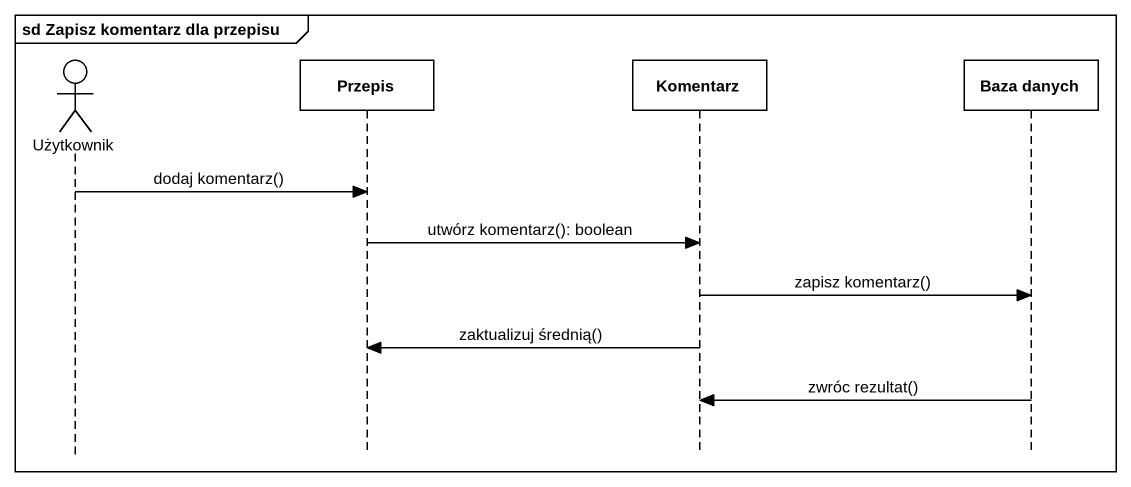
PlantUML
@startuml
mainframe sd Zapisz komentarz dla przepisu
hide footbox
actor Użytkownik
participant Przepis
participant Komentarz
participant "Baza danych" as Baza_danych

Użytkownik -> Przepis : dodaj komentarz()
Przepis -> Komentarz : utwórz komentarz(): boolean
Komentarz -> Baza_danych : zapisz komentarz()
Komentarz -> Przepis : zaktualizuj średnią()
Baza_danych -> Komentarz : zwróc rezultat()
@enduml
